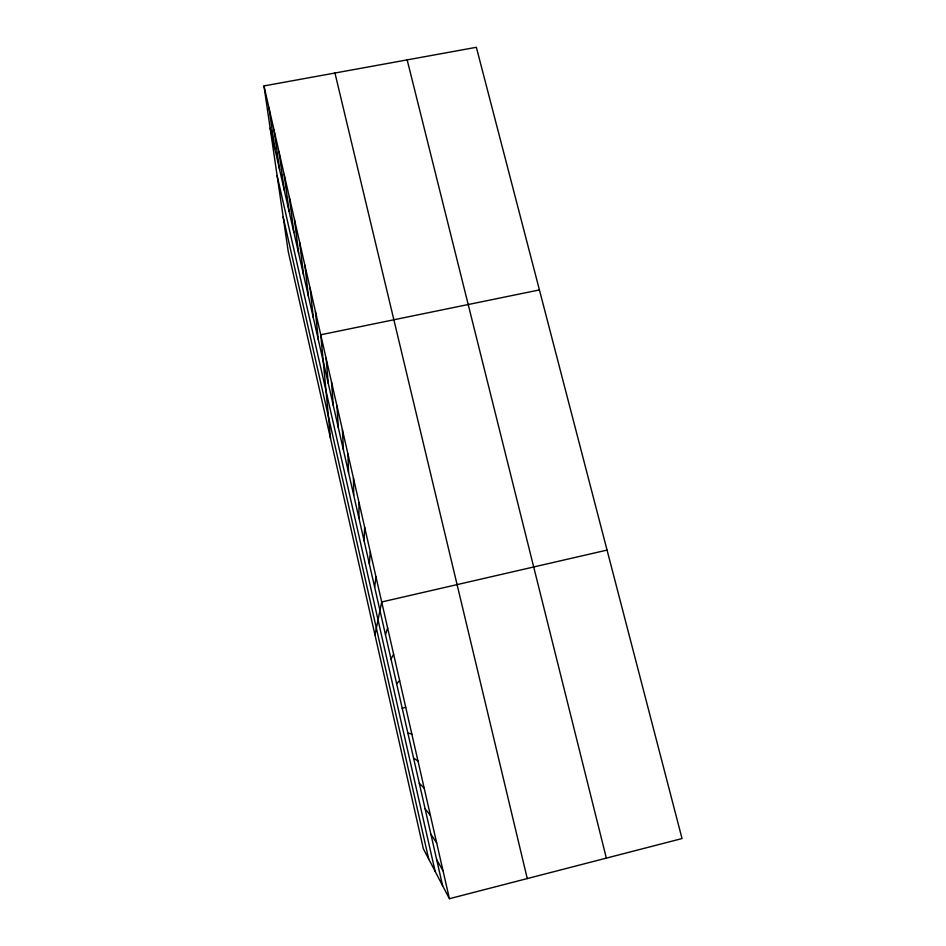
<?xml version="1.0" encoding="UTF-8"?>
<svg xmlns="http://www.w3.org/2000/svg" width="946" height="946" viewBox="0 0 946 946"><rect width="100%" height="100%" fill="white"/><g stroke="black" fill="none" stroke-linecap="round" stroke-linejoin="round"><path stroke-width="1.42" d="M358.889 517.935L359.019 502.563M364.115 540.852L364.636 527.17M369.366 563.922L370.288 551.944M374.64 587.135L375.976 576.871M374.971 634.861L381.699 601.975L607.048 550.087M385.471 634.695L387.647 628.014M391.017 659.066L393.631 654.242M396.599 683.591L399.65 680.647M402.227 708.282L405.716 707.23M449.397 898.7L682.031 838.558L476.358 47.3L263.969 85.932L288.246 251.601L423.359 848.763L449.397 898.7L263.969 85.932M539.421 289.925L320.741 334.778L330.485 438.235M407.88 733.126L411.829 734.013M413.579 758.136L417.978 760.974M419.303 783.312L424.175 788.124M425.073 808.653L430.406 815.476M430.879 834.159L436.697 843.016M436.733 859.831L443.024 870.758M407.158 59.882L606.351 858.128M334.955 73.019L527.265 878.574M270.154 128.171L442.61 885.681M277.095 175.495L435.136 871.337M283.173 216.965L428.68 858.956M268.971 107.856L274.848 148.747M273.997 129.898L279.555 169.452M279.058 152.093L284.297 190.264M284.155 174.419L289.062 211.206M289.287 196.898L293.863 232.278M294.443 219.507L298.688 253.469M299.634 242.271L303.536 274.789M304.86 265.176L308.42 296.228M310.122 288.223L313.327 317.809M315.408 311.435L318.27 339.508M326.098 358.286L328.238 383.307M331.502 381.936L333.276 405.408M336.93 405.751L338.337 427.639M342.405 429.721L343.422 450M347.903 453.844L348.554 472.503M353.449 478.12L353.709 495.148"/></g></svg>
